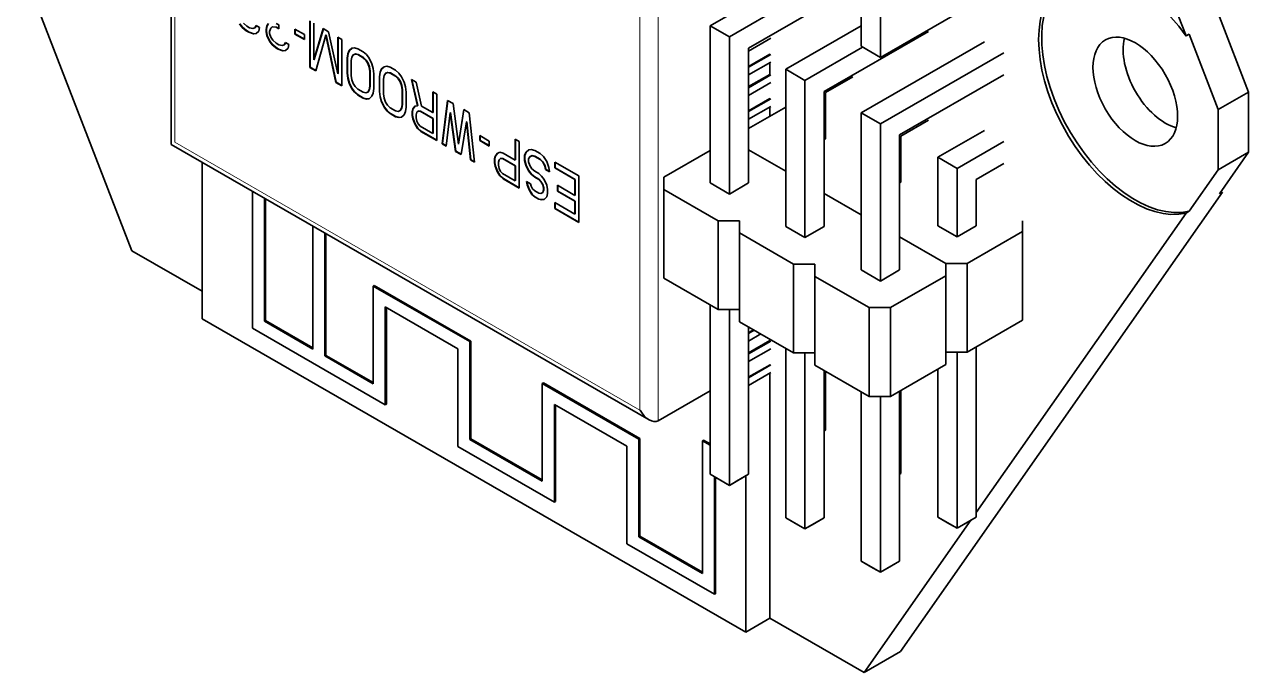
# Model space of a CAD drawing. Header units: millimetres. Extents: x -2 to 186, y -2 to 123.
# Drawn here: x 64.75 to 93.41, y 77.83 to 93 of the extents above; entities that cross this region are included whole.
import ezdxf

# ---------------------------------------------------------------- set-up
doc = ezdxf.new("R2010")
doc.units = ezdxf.units.MM
doc.header["$LTSCALE"] = 0.75
doc.layers.add('細線', color=7, linetype='Continuous', lineweight=18)
doc.layers.add('表示', color=7, linetype='Continuous', lineweight=35)

msp = doc.modelspace()

# ---------------------------------------------------------------- linework, layer by layer
at = {"layer": '細線', "extrusion": (-1e-16, -0.817547, -0.575862)}
for p, q in [((68.27, 102.56), (68.27, 90.239)), ((79.584, 83.723), (79.584, 98.439)), ((79.159, 83.968), (79.159, 98.193)), ((82.2, 92.31), (81.702, 92.024)), ((82.2, 91.272), (81.702, 90.986)), ((68.27, 90.239), (79.159, 83.968)), ((81.809, 85.856), (81.702, 85.794)), ((82.2, 85.042), (81.702, 84.756))]:
    msp.add_line(p, q, dxfattribs=at)
at = {"layer": '表示', "extrusion": (-1e-16, -0.817547, -0.575862)}
for p, q in [((91.948, 92.728), (84.409, 112.166)), ((68.182, 102.611), (68.182, 90.188)), ((84.339, 92.487), (84.339, 95.391)), ((84.788, 92.228), (84.788, 95.284)), ((64.747, 94.189), (67.263, 87.703)), ((82.571, 93.985), (80.803, 92.967)), ((84.143, 93.852), (81.702, 92.447)), ((84.788, 92.228), (87.679, 93.893)), ((81.253, 92.708), (82.604, 93.486)), ((93.408, 91.417), (92.726, 93.176)), ((69.78, 93.011), (69.843, 92.929)), ((69.788, 93.015), (69.85, 92.933)), ((69.843, 92.929), (69.85, 92.933)), ((69.843, 92.929), (69.937, 92.851)), ((69.85, 92.933), (69.944, 92.855)), ((69.953, 92.958), (69.874, 93.026)), ((70.016, 92.922), (69.953, 92.958)), ((70.094, 92.9), (70.016, 92.922)), ((70.141, 92.919), (70.094, 92.9)), ((70.172, 92.97), (70.141, 92.919)), ((70.141, 92.919), (70.148, 92.923)), ((70.176, 92.969), (70.148, 92.923)), ((70.251, 92.925), (70.172, 92.97)), ((70.235, 92.842), (70.251, 92.925)), ((70.423, 92.965), (70.407, 92.881)), ((70.407, 92.881), (70.414, 92.885)), ((70.407, 92.881), (70.407, 92.835)), ((70.43, 92.969), (70.414, 92.885)), ((70.414, 92.885), (70.414, 92.839)), ((70.454, 93.016), (70.423, 92.965)), ((70.423, 92.965), (70.43, 92.969)), ((70.461, 93.02), (70.43, 92.969)), ((70.486, 92.836), (70.517, 92.911)), ((70.517, 92.911), (70.548, 92.939)), ((70.548, 92.939), (70.556, 92.943)), ((70.548, 92.939), (70.643, 92.931)), ((70.556, 92.943), (70.65, 92.935)), ((70.705, 92.987), (70.643, 93.024)), ((70.643, 92.931), (70.65, 92.935)), ((70.643, 92.931), (70.705, 92.895)), ((70.65, 92.935), (70.705, 92.903)), ((70.705, 92.895), (70.705, 92.987)), ((71.081, 92.887), (71.081, 92.771)), ((71.301, 92.76), (71.081, 92.887)), ((71.088, 92.882), (71.088, 92.775)), ((71.426, 93.081), (71.426, 91.994)), ((71.433, 93.077), (71.433, 91.998)), ((71.52, 92.171), (71.52, 93.027)), ((71.74, 92.901), (71.52, 92.171)), ((71.745, 92.898), (71.527, 92.175)), ((71.865, 92.829), (71.74, 92.901)), ((80.803, 92.967), (80.803, 89.288)), ((80.803, 92.967), (81.253, 92.708)), ((84.339, 92.967), (82.571, 91.949)), ((69.937, 92.851), (69.944, 92.855)), ((69.937, 92.851), (70, 92.815)), ((69.944, 92.855), (70.007, 92.819)), ((70, 92.815), (70.007, 92.819)), ((70, 92.815), (70.11, 92.775)), ((70.007, 92.819), (70.117, 92.779)), ((70.11, 92.775), (70.172, 92.785)), ((70.11, 92.775), (70.117, 92.779)), ((70.117, 92.779), (70.176, 92.789)), ((70.172, 92.785), (70.235, 92.842)), ((70.407, 92.835), (70.414, 92.839)), ((70.407, 92.835), (70.423, 92.734)), ((70.414, 92.839), (70.43, 92.738)), ((70.423, 92.734), (70.43, 92.738)), ((70.423, 92.734), (70.486, 92.605)), ((70.43, 92.738), (70.493, 92.609)), ((70.486, 92.79), (70.486, 92.836)), ((70.517, 92.703), (70.486, 92.79)), ((70.486, 92.605), (70.493, 92.609)), ((70.486, 92.605), (70.548, 92.523)), ((70.493, 92.609), (70.556, 92.527)), ((70.564, 92.629), (70.517, 92.703)), ((70.643, 92.561), (70.564, 92.629)), ((70.862, 92.573), (70.831, 92.522)), ((70.94, 92.528), (70.862, 92.573)), ((71.081, 92.771), (71.088, 92.775)), ((71.081, 92.771), (71.301, 92.644)), ((71.088, 92.775), (71.301, 92.653)), ((71.301, 92.644), (71.301, 92.76)), ((71.567, 91.913), (71.802, 92.749)), ((71.802, 92.749), (71.809, 92.753)), ((71.802, 92.749), (72.038, 91.642)), ((71.809, 92.753), (72.045, 91.646)), ((72.085, 91.846), (71.865, 92.829)), ((72.085, 92.702), (72.085, 91.846)), ((72.179, 92.648), (72.085, 92.702)), ((72.092, 92.698), (72.092, 91.85)), ((72.179, 91.561), (72.179, 92.648)), ((81.253, 92.708), (81.253, 89.029)), ((82.225, 92.676), (81.702, 92.376)), ((85.911, 92.834), (83.47, 91.429)), ((87.229, 92.595), (84.339, 90.931)), ((91.948, 92.728), (92.019, 92.768)), ((92.019, 92.768), (92.7, 91.01)), ((70.548, 92.523), (70.556, 92.527)), ((70.548, 92.523), (70.658, 92.436)), ((70.556, 92.527), (70.665, 92.44)), ((70.705, 92.525), (70.643, 92.561)), ((70.658, 92.436), (70.665, 92.44)), ((70.658, 92.436), (70.69, 92.418)), ((70.665, 92.44), (70.697, 92.422)), ((70.69, 92.418), (70.697, 92.422)), ((70.69, 92.418), (70.799, 92.378)), ((70.697, 92.422), (70.806, 92.382)), ((70.784, 92.503), (70.705, 92.525)), ((70.831, 92.522), (70.784, 92.503)), ((70.799, 92.378), (70.862, 92.388)), ((70.799, 92.378), (70.806, 92.382)), ((70.806, 92.382), (70.866, 92.392)), ((70.831, 92.522), (70.838, 92.526)), ((70.865, 92.571), (70.838, 92.526)), ((70.862, 92.388), (70.925, 92.445)), ((70.925, 92.445), (70.94, 92.528)), ((72.32, 92.312), (72.304, 92.206)), ((72.327, 92.316), (72.311, 92.21)), ((72.351, 92.387), (72.32, 92.312)), ((72.32, 92.312), (72.327, 92.316)), ((72.358, 92.391), (72.327, 92.316)), ((72.414, 92.443), (72.351, 92.387)), ((72.351, 92.387), (72.358, 92.391)), ((72.417, 92.444), (72.358, 92.391)), ((72.476, 92.453), (72.414, 92.443)), ((72.445, 92.286), (72.492, 92.306)), ((72.445, 92.286), (72.452, 92.29)), ((72.452, 92.29), (72.499, 92.31)), ((72.555, 92.431), (72.476, 92.453)), ((72.492, 92.306), (72.499, 92.31)), ((72.492, 92.306), (72.555, 92.293)), ((72.499, 92.31), (72.562, 92.297)), ((72.68, 92.359), (72.555, 92.431)), ((72.555, 92.293), (72.562, 92.297)), ((72.555, 92.293), (72.68, 92.22)), ((72.562, 92.297), (72.687, 92.224)), ((72.759, 92.291), (72.68, 92.359)), ((72.821, 92.209), (72.759, 92.291)), ((81.702, 92.447), (81.702, 89.288)), ((82.225, 92.296), (81.702, 91.995)), ((83.021, 91.69), (84.372, 92.468)), ((84.339, 92.487), (84.788, 92.228)), ((84.788, 90.672), (87.679, 92.336)), ((71.52, 92.171), (71.527, 92.175)), ((72.304, 92.206), (72.311, 92.21)), ((72.304, 92.206), (72.304, 91.859)), ((72.311, 92.21), (72.311, 91.863)), ((72.398, 92.151), (72.414, 92.235)), ((72.398, 91.804), (72.398, 92.151)), ((72.414, 92.235), (72.445, 92.286)), ((72.68, 92.22), (72.687, 92.224)), ((72.68, 92.22), (72.743, 92.161)), ((72.687, 92.224), (72.75, 92.165)), ((72.743, 92.161), (72.75, 92.165)), ((72.743, 92.161), (72.79, 92.088)), ((72.75, 92.165), (72.797, 92.092)), ((72.79, 92.088), (72.797, 92.092)), ((72.79, 92.088), (72.821, 92)), ((72.797, 92.092), (72.828, 92.004)), ((72.884, 92.08), (72.821, 92.209)), ((72.821, 92), (72.828, 92.004)), ((72.821, 92), (72.837, 91.899)), ((72.828, 92.004), (72.844, 91.903)), ((72.915, 91.969), (72.884, 92.08)), ((73.166, 92.01), (73.103, 91.954)), ((73.169, 92.01), (73.11, 91.958)), ((73.229, 92.02), (73.166, 92.01)), ((73.307, 91.998), (73.229, 92.02)), ((82.225, 92.118), (81.702, 91.818)), ((82.2, 91.83), (82.2, 92.104)), ((71.426, 91.994), (71.433, 91.998)), ((71.426, 91.994), (71.567, 91.913)), ((71.433, 91.998), (71.569, 91.92)), ((72.085, 91.846), (72.092, 91.85)), ((72.304, 91.859), (72.311, 91.863)), ((72.304, 91.859), (72.32, 91.734)), ((72.311, 91.863), (72.327, 91.738)), ((72.32, 91.734), (72.327, 91.738)), ((72.32, 91.734), (72.351, 91.623)), ((72.327, 91.738), (72.358, 91.627)), ((72.414, 91.703), (72.398, 91.804)), ((72.837, 91.899), (72.844, 91.903)), ((72.837, 91.899), (72.837, 91.552)), ((72.844, 91.903), (72.844, 91.556)), ((72.931, 91.845), (72.915, 91.969)), ((72.931, 91.498), (72.931, 91.845)), ((73.072, 91.879), (73.056, 91.772)), ((73.056, 91.772), (73.063, 91.776)), ((73.056, 91.772), (73.056, 91.425)), ((73.079, 91.883), (73.063, 91.776)), ((73.063, 91.776), (73.063, 91.429)), ((73.103, 91.954), (73.072, 91.879)), ((73.072, 91.879), (73.079, 91.883)), ((73.11, 91.958), (73.079, 91.883)), ((73.103, 91.954), (73.11, 91.958)), ((73.15, 91.718), (73.166, 91.802)), ((73.15, 91.371), (73.15, 91.718)), ((73.166, 91.802), (73.197, 91.853)), ((73.197, 91.853), (73.244, 91.872)), ((73.197, 91.853), (73.204, 91.857)), ((73.204, 91.857), (73.252, 91.876)), ((73.244, 91.872), (73.252, 91.876)), ((73.244, 91.872), (73.307, 91.859)), ((73.252, 91.876), (73.314, 91.863)), ((73.433, 91.926), (73.307, 91.998)), ((73.307, 91.859), (73.314, 91.863)), ((73.307, 91.859), (73.433, 91.787)), ((73.314, 91.863), (73.44, 91.791)), ((73.511, 91.858), (73.433, 91.926)), ((73.433, 91.787), (73.44, 91.791)), ((73.433, 91.787), (73.495, 91.728)), ((73.44, 91.791), (73.502, 91.732)), ((73.495, 91.728), (73.502, 91.732)), ((73.495, 91.728), (73.542, 91.655)), ((73.502, 91.732), (73.549, 91.659)), ((73.574, 91.775), (73.511, 91.858)), ((73.636, 91.647), (73.574, 91.775)), ((82.2, 91.83), (81.702, 91.544)), ((82.225, 91.816), (81.702, 91.515)), ((82.571, 91.949), (82.571, 88.27)), ((82.571, 91.949), (83.021, 91.69)), ((84.143, 91.776), (83.499, 91.404)), ((87.679, 91.816), (85.238, 90.411)), ((72.038, 91.642), (72.045, 91.646)), ((72.038, 91.642), (72.179, 91.561)), ((72.045, 91.646), (72.179, 91.569)), ((72.351, 91.623), (72.358, 91.627)), ((72.351, 91.623), (72.414, 91.495)), ((72.358, 91.627), (72.421, 91.499)), ((72.445, 91.615), (72.414, 91.703)), ((72.414, 91.495), (72.421, 91.499)), ((72.414, 91.495), (72.476, 91.412)), ((72.421, 91.499), (72.483, 91.416)), ((72.492, 91.542), (72.445, 91.615)), ((72.555, 91.483), (72.492, 91.542)), ((72.68, 91.411), (72.555, 91.483)), ((72.821, 91.468), (72.79, 91.417)), ((72.828, 91.472), (72.797, 91.421)), ((72.837, 91.552), (72.821, 91.468)), ((72.821, 91.468), (72.828, 91.472)), ((72.844, 91.556), (72.828, 91.472)), ((72.837, 91.552), (72.844, 91.556)), ((72.915, 91.391), (72.931, 91.498)), ((73.056, 91.425), (73.063, 91.429)), ((73.063, 91.429), (73.079, 91.305)), ((73.542, 91.655), (73.549, 91.659)), ((73.542, 91.655), (73.574, 91.567)), ((73.549, 91.659), (73.581, 91.571)), ((73.574, 91.567), (73.581, 91.571)), ((73.574, 91.567), (73.589, 91.465)), ((73.581, 91.571), (73.596, 91.47)), ((73.589, 91.465), (73.596, 91.47)), ((73.589, 91.465), (73.589, 91.118)), ((73.596, 91.47), (73.596, 91.123)), ((73.668, 91.536), (73.636, 91.647)), ((73.683, 91.411), (73.668, 91.536)), ((73.809, 91.709), (73.95, 91.096)), ((73.918, 91.646), (73.809, 91.709)), ((73.818, 91.704), (73.957, 91.1)), ((74.044, 91.088), (73.918, 91.646)), ((82.225, 91.638), (81.702, 91.337)), ((83.021, 91.69), (83.021, 88.011)), ((83.47, 91.429), (83.47, 88.27)), ((72.476, 91.412), (72.483, 91.416)), ((72.476, 91.412), (72.555, 91.344)), ((72.483, 91.416), (72.562, 91.348)), ((72.555, 91.344), (72.562, 91.348)), ((72.555, 91.344), (72.68, 91.272)), ((72.562, 91.348), (72.687, 91.276)), ((72.743, 91.398), (72.68, 91.411)), ((72.68, 91.272), (72.687, 91.276)), ((72.68, 91.272), (72.759, 91.25)), ((72.687, 91.276), (72.766, 91.254)), ((72.79, 91.417), (72.743, 91.398)), ((72.759, 91.25), (72.821, 91.26)), ((72.759, 91.25), (72.766, 91.254)), ((72.766, 91.254), (72.825, 91.264)), ((72.79, 91.417), (72.797, 91.421)), ((72.821, 91.26), (72.884, 91.316)), ((72.884, 91.316), (72.915, 91.391)), ((73.056, 91.425), (73.072, 91.301)), ((73.072, 91.301), (73.079, 91.305)), ((73.072, 91.301), (73.103, 91.19)), ((73.079, 91.305), (73.11, 91.194)), ((73.103, 91.19), (73.11, 91.194)), ((73.103, 91.19), (73.166, 91.061)), ((73.11, 91.194), (73.173, 91.065)), ((73.166, 91.27), (73.15, 91.371)), ((73.197, 91.182), (73.166, 91.27)), ((73.244, 91.109), (73.197, 91.182)), ((73.683, 91.064), (73.683, 91.411)), ((74.31, 91.42), (74.31, 90.935)), ((74.404, 91.366), (74.31, 91.42)), ((74.317, 91.416), (74.317, 90.939)), ((74.404, 90.279), (74.404, 91.366)), ((74.655, 91.222), (74.53, 90.207)), ((74.661, 91.218), (74.537, 90.211)), ((74.781, 91.15), (74.655, 91.222)), ((74.906, 90.198), (74.781, 91.15)), ((82.225, 91.258), (81.702, 90.957)), ((83.499, 91.404), (83.499, 90.322)), ((92.7, 91.01), (93.408, 91.417)), ((93.408, 90.005), (93.408, 91.417)), ((73.166, 91.061), (73.173, 91.065)), ((73.166, 91.061), (73.229, 90.979)), ((73.173, 91.065), (73.236, 90.983)), ((73.229, 90.979), (73.236, 90.983)), ((73.229, 90.979), (73.307, 90.911)), ((73.236, 90.983), (73.314, 90.915)), ((73.307, 91.05), (73.244, 91.109)), ((73.433, 90.977), (73.307, 91.05)), ((73.307, 90.911), (73.314, 90.915)), ((73.307, 90.911), (73.433, 90.839)), ((73.314, 90.915), (73.44, 90.843)), ((73.495, 90.964), (73.433, 90.977)), ((73.542, 90.984), (73.495, 90.964)), ((73.574, 91.035), (73.542, 90.984)), ((73.542, 90.984), (73.549, 90.988)), ((73.581, 91.039), (73.549, 90.988)), ((73.589, 91.118), (73.574, 91.035)), ((73.574, 91.035), (73.581, 91.039)), ((73.574, 90.827), (73.636, 90.883)), ((73.596, 91.123), (73.581, 91.039)), ((73.589, 91.118), (73.596, 91.123)), ((73.636, 90.883), (73.668, 90.958)), ((73.668, 90.958), (73.683, 91.064)), ((73.84, 91.02), (73.824, 90.96)), ((73.824, 90.96), (73.831, 90.964)), ((73.824, 90.96), (73.824, 90.867)), ((73.824, 90.867), (73.831, 90.871)), ((73.824, 90.867), (73.84, 90.789)), ((73.847, 91.024), (73.831, 90.964)), ((73.831, 90.964), (73.831, 90.871)), ((73.831, 90.871), (73.847, 90.793)), ((73.887, 91.086), (73.84, 91.02)), ((73.84, 91.02), (73.847, 91.024)), ((73.892, 91.087), (73.847, 91.024)), ((73.95, 91.096), (73.887, 91.086)), ((73.918, 90.883), (73.934, 90.943)), ((73.918, 90.813), (73.918, 90.883)), ((73.934, 90.943), (73.965, 90.971)), ((73.95, 91.096), (73.957, 91.1)), ((73.965, 90.971), (73.973, 90.975)), ((73.965, 90.971), (74.012, 90.967)), ((73.973, 90.975), (74.02, 90.971)), ((74.012, 90.967), (74.02, 90.971)), ((74.012, 90.967), (74.31, 90.796)), ((74.02, 90.971), (74.317, 90.8)), ((74.31, 90.935), (74.044, 91.088)), ((74.31, 90.935), (74.317, 90.939)), ((74.624, 90.153), (74.718, 90.931)), ((74.718, 90.931), (74.725, 90.935)), ((74.718, 90.931), (74.843, 90.026)), ((74.725, 90.935), (74.85, 90.03)), ((75.031, 91.005), (74.906, 90.198)), ((75.037, 91.002), (74.913, 90.202)), ((75.157, 90.933), (75.031, 91.005)), ((75.282, 89.773), (75.157, 90.933)), ((82.225, 91.08), (81.702, 90.779)), ((82.571, 91.065), (81.702, 90.565)), ((82.2, 90.851), (82.2, 91.066)), ((84.339, 90.931), (84.339, 87.252)), ((84.339, 90.931), (84.788, 90.672)), ((92.7, 91.01), (92.7, 89.598)), ((73.433, 90.839), (73.44, 90.843)), ((73.433, 90.839), (73.511, 90.817)), ((73.44, 90.843), (73.518, 90.821)), ((73.511, 90.817), (73.574, 90.827)), ((73.511, 90.817), (73.518, 90.821)), ((73.518, 90.821), (73.578, 90.83)), ((73.84, 90.789), (73.847, 90.793)), ((73.84, 90.789), (73.887, 90.669)), ((73.847, 90.793), (73.894, 90.673)), ((73.887, 90.669), (73.894, 90.673)), ((73.887, 90.669), (73.95, 90.564)), ((73.894, 90.673), (73.957, 90.568)), ((73.934, 90.735), (73.918, 90.813)), ((73.965, 90.67), (73.934, 90.735)), ((73.95, 90.564), (73.957, 90.568)), ((73.957, 90.568), (74.035, 90.5)), ((74.012, 90.62), (73.965, 90.67)), ((74.31, 90.449), (74.012, 90.62)), ((74.31, 90.796), (74.317, 90.8)), ((74.31, 90.796), (74.31, 90.449)), ((74.317, 90.8), (74.317, 90.453)), ((74.969, 89.954), (75.094, 90.715)), ((75.094, 90.715), (75.101, 90.719)), ((75.094, 90.715), (75.188, 89.828)), ((75.101, 90.719), (75.195, 89.832)), ((84.788, 90.672), (84.788, 86.993)), ((85.911, 90.758), (85.266, 90.386)), ((73.95, 90.564), (74.028, 90.496)), ((74.028, 90.496), (74.035, 90.5)), ((74.028, 90.496), (74.404, 90.279)), ((74.035, 90.5), (74.404, 90.287)), ((74.31, 90.449), (74.317, 90.453)), ((75.407, 90.395), (75.407, 90.28)), ((75.627, 90.269), (75.407, 90.395)), ((75.407, 90.28), (75.415, 90.284)), ((75.415, 90.391), (75.415, 90.284)), ((75.415, 90.284), (75.627, 90.161)), ((76.238, 90.31), (76.238, 89.824)), ((76.332, 90.256), (76.238, 90.31)), ((76.245, 90.306), (76.245, 89.828)), ((83.499, 90.322), (83.47, 90.306)), ((85.238, 90.411), (85.238, 87.252)), ((85.266, 90.386), (85.266, 89.304)), ((87.229, 90.519), (86.135, 89.888)), ((68.182, 90.188), (79.372, 83.744)), ((74.53, 90.207), (74.537, 90.211)), ((74.53, 90.207), (74.624, 90.153)), ((74.537, 90.211), (74.625, 90.16)), ((74.843, 90.026), (74.85, 90.03)), ((74.843, 90.026), (74.969, 89.954)), ((74.85, 90.03), (74.97, 89.961)), ((74.906, 90.198), (74.913, 90.202)), ((75.407, 90.28), (75.627, 90.153)), ((75.627, 90.153), (75.627, 90.269)), ((75.878, 90.009), (75.815, 89.976)), ((75.956, 89.987), (75.878, 90.009)), ((76.332, 89.169), (76.332, 90.256)), ((76.489, 90.004), (76.458, 89.929)), ((76.496, 90.008), (76.465, 89.933)), ((76.552, 90.06), (76.489, 90.004)), ((76.489, 90.004), (76.496, 90.008)), ((76.555, 90.061), (76.496, 90.008)), ((76.614, 90.07), (76.552, 90.06)), ((76.693, 90.048), (76.614, 90.07)), ((76.818, 89.976), (76.693, 90.048)), ((80.803, 90.047), (79.721, 89.423)), ((82.571, 89.563), (81.702, 90.063)), ((81.702, 90.063), (82.571, 89.563)), ((86.584, 89.629), (87.679, 90.26)), ((92.7, 89.598), (93.408, 90.005)), ((92.726, 89.032), (93.408, 90.005)), ((68.906, 89.77), (68.906, 86.105)), ((75.188, 89.828), (75.195, 89.832)), ((75.188, 89.828), (75.282, 89.773)), ((75.195, 89.832), (75.281, 89.782)), ((75.768, 89.91), (75.752, 89.85)), ((75.752, 89.85), (75.759, 89.854)), ((75.752, 89.85), (75.752, 89.757)), ((75.752, 89.757), (75.759, 89.761)), ((75.752, 89.757), (75.768, 89.679)), ((75.775, 89.914), (75.759, 89.854)), ((75.759, 89.854), (75.759, 89.761)), ((75.759, 89.761), (75.775, 89.683)), ((75.815, 89.976), (75.768, 89.91)), ((75.768, 89.91), (75.775, 89.914)), ((75.822, 89.979), (75.775, 89.914)), ((75.846, 89.772), (75.862, 89.833)), ((75.846, 89.703), (75.846, 89.772)), ((75.862, 89.833), (75.893, 89.861)), ((75.893, 89.861), (75.9, 89.865)), ((75.893, 89.861), (75.94, 89.857)), ((75.9, 89.865), (75.947, 89.861)), ((75.94, 89.857), (75.947, 89.861)), ((75.94, 89.857), (76.238, 89.686)), ((75.947, 89.861), (76.245, 89.69)), ((76.238, 89.824), (75.956, 89.987)), ((76.238, 89.824), (76.245, 89.828)), ((76.458, 89.929), (76.465, 89.933)), ((76.458, 89.929), (76.458, 89.814)), ((76.458, 89.814), (76.465, 89.818)), ((76.458, 89.814), (76.489, 89.703)), ((76.465, 89.933), (76.465, 89.818)), ((76.465, 89.818), (76.496, 89.707)), ((76.552, 89.852), (76.583, 89.903)), ((76.552, 89.783), (76.552, 89.852)), ((76.583, 89.695), (76.552, 89.783)), ((76.583, 89.903), (76.63, 89.923)), ((76.583, 89.903), (76.59, 89.907)), ((76.59, 89.907), (76.637, 89.927)), ((76.63, 89.923), (76.637, 89.927)), ((76.63, 89.923), (76.693, 89.91)), ((76.637, 89.927), (76.7, 89.914)), ((76.693, 89.91), (76.7, 89.914)), ((76.693, 89.91), (76.818, 89.837)), ((76.7, 89.914), (76.825, 89.842)), ((76.897, 89.908), (76.818, 89.976)), ((76.818, 89.837), (76.825, 89.842)), ((76.818, 89.837), (76.881, 89.778)), ((76.825, 89.842), (76.888, 89.782)), ((76.881, 89.778), (76.888, 89.782)), ((76.881, 89.778), (76.928, 89.682)), ((76.888, 89.782), (76.935, 89.686)), ((76.975, 89.793), (76.897, 89.908)), ((77.022, 89.651), (76.975, 89.793)), ((77.163, 89.778), (77.163, 89.639)), ((77.727, 89.453), (77.163, 89.778)), ((77.17, 89.774), (77.17, 89.643)), ((86.135, 89.888), (86.135, 88.286)), ((86.135, 89.888), (86.584, 89.629)), ((87.679, 89.74), (87.034, 89.368)), ((75.768, 89.679), (75.775, 89.683)), ((75.768, 89.679), (75.815, 89.559)), ((75.775, 89.683), (75.822, 89.563)), ((75.815, 89.559), (75.822, 89.563)), ((75.815, 89.559), (75.878, 89.454)), ((75.822, 89.563), (75.885, 89.458)), ((75.862, 89.625), (75.846, 89.703)), ((75.893, 89.56), (75.862, 89.625)), ((75.878, 89.454), (75.885, 89.458)), ((75.878, 89.454), (75.956, 89.385)), ((75.885, 89.458), (75.963, 89.389)), ((75.94, 89.51), (75.893, 89.56)), ((76.238, 89.339), (75.94, 89.51)), ((76.238, 89.686), (76.245, 89.69)), ((76.238, 89.686), (76.238, 89.339)), ((76.245, 89.69), (76.245, 89.343)), ((76.489, 89.703), (76.496, 89.707)), ((76.489, 89.703), (76.552, 89.574)), ((76.496, 89.707), (76.559, 89.579)), ((76.552, 89.574), (76.559, 89.579)), ((76.552, 89.574), (76.614, 89.492)), ((76.559, 89.579), (76.621, 89.496)), ((76.63, 89.622), (76.583, 89.695)), ((76.614, 89.492), (76.621, 89.496)), ((76.614, 89.492), (76.693, 89.424)), ((76.621, 89.496), (76.7, 89.428)), ((76.693, 89.563), (76.63, 89.622)), ((76.787, 89.508), (76.693, 89.563)), ((76.693, 89.424), (76.7, 89.428)), ((76.693, 89.424), (76.787, 89.37)), ((76.7, 89.428), (76.794, 89.374)), ((76.85, 89.449), (76.787, 89.508)), ((76.912, 89.367), (76.85, 89.449)), ((76.928, 89.682), (76.935, 89.686)), ((76.928, 89.682), (76.944, 89.603)), ((76.935, 89.686), (76.951, 89.607)), ((76.944, 89.603), (76.951, 89.607)), ((76.944, 89.603), (77.038, 89.549)), ((76.951, 89.607), (77.036, 89.558)), ((77.038, 89.549), (77.022, 89.651)), ((77.163, 89.639), (77.17, 89.643)), ((77.163, 89.639), (77.633, 89.368)), ((77.17, 89.643), (77.64, 89.372)), ((77.727, 88.365), (77.727, 89.453)), ((79.721, 89.135), (79.721, 89.423)), ((86.584, 89.629), (86.584, 88.027)), ((92.7, 89.598), (92.019, 88.625)), ((75.956, 89.385), (75.963, 89.389)), ((75.956, 89.385), (76.332, 89.169)), ((75.963, 89.389), (76.332, 89.177)), ((76.238, 89.339), (76.245, 89.343)), ((76.599, 89.27), (76.505, 89.324)), ((76.505, 89.324), (76.52, 89.245)), ((76.514, 89.319), (76.527, 89.25)), ((76.52, 89.245), (76.527, 89.25)), ((76.52, 89.245), (76.567, 89.126)), ((76.527, 89.25), (76.574, 89.13)), ((76.614, 89.214), (76.599, 89.27)), ((76.646, 89.15), (76.614, 89.214)), ((76.693, 89.1), (76.646, 89.15)), ((76.787, 89.37), (76.794, 89.374)), ((76.787, 89.37), (76.834, 89.319)), ((76.794, 89.374), (76.841, 89.324)), ((76.834, 89.319), (76.841, 89.324)), ((76.834, 89.319), (76.881, 89.246)), ((76.841, 89.324), (76.888, 89.25)), ((76.881, 89.246), (76.888, 89.25)), ((76.881, 89.246), (76.897, 89.168)), ((76.888, 89.25), (76.904, 89.172)), ((76.897, 89.168), (76.904, 89.172)), ((76.897, 89.168), (76.897, 89.121)), ((76.904, 89.172), (76.904, 89.125)), ((76.975, 89.238), (76.912, 89.367)), ((76.991, 89.137), (76.975, 89.238)), ((76.991, 89.044), (76.991, 89.137)), ((77.226, 89.233), (77.226, 89.094)), ((77.633, 88.998), (77.226, 89.233)), ((77.233, 89.229), (77.233, 89.098)), ((77.633, 89.368), (77.64, 89.372)), ((77.633, 89.368), (77.633, 88.998)), ((77.64, 89.372), (77.64, 89.002)), ((80.988, 88.405), (79.721, 89.135)), ((79.721, 87.059), (79.721, 89.135)), ((81.253, 89.029), (80.803, 89.288)), ((81.702, 89.288), (81.253, 89.029)), ((85.266, 89.304), (85.238, 89.288)), ((87.034, 89.368), (87.034, 88.286)), ((70.084, 89.092), (70.084, 85.889)), ((70.367, 86.053), (70.367, 88.93)), ((70.391, 86.067), (70.391, 88.915)), ((76.567, 89.126), (76.574, 89.13)), ((76.567, 89.126), (76.63, 89.02)), ((76.574, 89.13), (76.637, 89.024)), ((76.63, 89.02), (76.637, 89.024)), ((76.63, 89.02), (76.708, 88.952)), ((76.637, 89.024), (76.716, 88.956)), ((76.787, 89.046), (76.693, 89.1)), ((76.708, 88.952), (76.716, 88.956)), ((76.708, 88.952), (76.787, 88.907)), ((76.716, 88.956), (76.794, 88.911)), ((76.834, 89.042), (76.787, 89.046)), ((76.787, 88.907), (76.794, 88.911)), ((76.787, 88.907), (76.85, 88.894)), ((76.794, 88.911), (76.857, 88.898)), ((76.881, 89.061), (76.834, 89.042)), ((76.85, 88.894), (76.912, 88.904)), ((76.85, 88.894), (76.857, 88.898)), ((76.857, 88.898), (76.916, 88.908)), ((76.897, 89.121), (76.881, 89.061)), ((76.881, 89.061), (76.888, 89.065)), ((76.904, 89.125), (76.888, 89.065)), ((76.897, 89.121), (76.904, 89.125)), ((76.912, 88.904), (76.975, 88.961)), ((76.975, 88.961), (76.991, 89.044)), ((77.226, 89.094), (77.233, 89.098)), ((77.226, 89.094), (77.633, 88.859)), ((77.233, 89.098), (77.64, 88.863)), ((77.633, 88.998), (77.64, 89.002)), ((77.633, 88.859), (77.64, 88.863)), ((77.633, 88.859), (77.633, 88.558)), ((77.64, 88.863), (77.64, 88.562)), ((84.339, 88.545), (83.47, 89.045)), ((83.47, 89.045), (84.339, 88.545)), ((92.796, 89.073), (85.258, 78.317)), ((92.796, 89.073), (92.726, 89.032)), ((77.163, 88.829), (77.163, 88.69)), ((77.633, 88.558), (77.163, 88.829)), ((77.163, 88.69), (77.17, 88.694)), ((77.163, 88.69), (77.727, 88.365)), ((77.17, 88.825), (77.17, 88.694)), ((77.17, 88.694), (77.727, 88.374)), ((77.633, 88.558), (77.64, 88.562)), ((87.034, 81.574), (91.948, 88.584)), ((92.019, 88.625), (91.948, 88.584)), ((71.498, 88.278), (71.498, 85.401)), ((81.488, 88.405), (80.988, 88.405)), ((80.988, 86.329), (80.988, 88.405)), ((81.488, 88.117), (81.488, 88.405)), ((86.584, 88.027), (86.135, 88.286)), ((87.034, 88.286), (86.584, 88.027)), ((88.117, 88.405), (88.117, 88.15)), ((71.781, 85.238), (71.781, 88.115)), ((71.805, 85.253), (71.805, 88.101)), ((82.756, 87.387), (81.488, 88.117)), ((81.488, 86.041), (81.488, 88.117)), ((83.021, 88.011), (82.571, 88.27)), ((83.47, 88.27), (83.021, 88.011)), ((86.32, 87.404), (85.238, 88.027)), ((85.238, 88.027), (86.321, 87.404)), ((88.117, 88.15), (86.82, 87.404)), ((88.117, 86.074), (88.117, 88.15)), ((67.263, 87.703), (68.906, 86.756)), ((83.256, 87.387), (82.756, 87.387)), ((82.756, 85.311), (82.756, 87.387)), ((83.256, 87.099), (83.256, 87.387)), ((84.788, 86.993), (84.339, 87.252)), ((85.238, 87.252), (84.788, 86.993)), ((86.82, 87.404), (86.32, 87.404)), ((86.321, 87.404), (86.321, 87.116)), ((86.82, 85.327), (86.82, 87.404)), ((72.937, 86.89), (72.912, 86.876)), ((75.175, 85.573), (72.912, 86.876)), ((72.912, 86.876), (72.912, 84.587)), ((75.2, 85.587), (72.937, 86.89)), ((80.988, 86.329), (79.721, 87.059)), ((84.524, 86.369), (83.256, 87.099)), ((83.256, 85.023), (83.256, 87.099)), ((86.321, 87.116), (85.024, 86.369)), ((86.321, 85.04), (86.321, 87.116)), ((73.195, 84.097), (73.195, 86.386)), ((73.195, 86.386), (74.892, 85.409)), ((73.22, 84.111), (73.22, 86.372)), ((80.803, 86.435), (80.803, 82.469)), ((81.488, 86.329), (80.988, 86.329)), ((81.253, 86.329), (81.253, 82.21)), ((85.024, 86.369), (84.524, 86.369)), ((84.524, 84.293), (84.524, 86.369)), ((85.024, 84.293), (85.024, 86.369)), ((68.906, 86.105), (81.634, 78.775)), ((70.391, 86.067), (70.367, 86.053)), ((71.498, 85.401), (70.367, 86.053)), ((71.498, 85.43), (70.391, 86.067)), ((82.756, 85.311), (81.488, 86.041)), ((88.117, 86.074), (86.82, 85.327)), ((70.084, 85.889), (73.195, 84.097)), ((81.702, 85.918), (81.702, 82.469)), ((81.834, 85.842), (81.702, 85.766)), ((81.989, 85.753), (81.702, 85.588)), ((74.892, 85.409), (74.892, 83.12)), ((75.2, 85.587), (75.175, 85.573)), ((75.175, 83.284), (75.175, 85.573)), ((75.2, 83.298), (75.2, 85.587)), ((82.2, 85.6), (81.702, 85.314)), ((82.225, 85.586), (81.702, 85.285)), ((82.225, 85.408), (81.702, 85.108)), ((82.2, 85.6), (82.2, 85.631)), ((82.571, 85.417), (82.571, 81.451)), ((87.034, 85.45), (87.034, 81.468)), ((71.805, 85.253), (71.781, 85.238)), ((72.912, 84.587), (71.781, 85.238)), ((72.912, 84.615), (71.805, 85.253)), ((83.256, 85.311), (82.756, 85.311)), ((83.021, 85.311), (83.021, 81.192)), ((86.82, 85.327), (86.321, 85.327)), ((86.584, 85.327), (86.584, 81.209)), ((82.225, 85.028), (81.702, 84.727)), ((82.225, 84.85), (81.702, 84.55)), ((82.2, 79.101), (82.2, 84.836)), ((84.524, 84.293), (83.256, 85.023)), ((83.47, 84.9), (83.47, 81.451)), ((83.499, 84.883), (83.499, 83.504)), ((86.321, 85.04), (85.024, 84.293)), ((86.135, 84.932), (86.135, 81.468)), ((76.897, 84.61), (76.872, 84.596)), ((79.135, 83.293), (76.872, 84.596)), ((76.872, 84.596), (76.872, 82.307)), ((79.159, 83.307), (76.897, 84.61)), ((80.803, 84.425), (79.584, 83.723)), ((84.339, 84.399), (84.339, 80.433)), ((85.024, 84.293), (84.524, 84.293)), ((84.788, 84.293), (84.788, 80.174)), ((85.238, 84.416), (85.238, 80.433)), ((85.266, 84.432), (85.266, 82.486)), ((73.22, 84.111), (73.195, 84.097)), ((77.155, 81.817), (77.155, 84.106)), ((77.155, 84.106), (78.852, 83.129)), ((77.179, 81.831), (77.179, 84.092)), ((83.47, 83.487), (83.499, 83.504)), ((83.47, 83.487), (83.499, 83.504)), ((74.892, 83.12), (77.155, 81.817)), ((75.2, 83.298), (75.175, 83.284)), ((76.872, 82.307), (75.175, 83.284)), ((76.872, 82.335), (75.2, 83.298)), ((78.852, 83.129), (78.852, 80.84)), ((79.159, 83.307), (79.135, 83.293)), ((79.135, 81.004), (79.135, 83.293)), ((79.159, 81.018), (79.159, 83.307)), ((80.644, 83.269), (80.62, 83.255)), ((80.803, 83.15), (80.62, 83.255)), ((80.62, 83.255), (80.62, 80.149)), ((80.803, 83.178), (80.644, 83.269)), ((80.803, 82.469), (81.086, 82.306)), ((80.803, 82.469), (81.253, 82.21)), ((80.902, 79.659), (80.902, 82.412)), ((80.927, 79.673), (80.927, 82.398)), ((81.253, 82.21), (81.086, 82.306)), ((81.253, 82.21), (81.702, 82.469)), ((81.42, 82.306), (81.253, 82.21)), ((81.42, 82.306), (81.702, 82.469)), ((81.634, 78.775), (81.634, 82.43)), ((85.238, 82.469), (85.266, 82.486)), ((85.238, 82.469), (85.266, 82.486)), ((81.253, 82.21), (81.253, 82.21)), ((77.179, 81.831), (77.155, 81.817)), ((82.571, 81.451), (82.854, 81.288)), ((82.571, 81.451), (83.021, 81.192)), ((83.021, 81.192), (83.47, 81.451)), ((83.187, 81.288), (83.47, 81.451)), ((86.135, 81.468), (86.417, 81.304)), ((86.135, 81.468), (86.584, 81.209)), ((86.584, 81.209), (87.034, 81.468)), ((86.751, 81.304), (87.034, 81.468)), ((83.021, 81.192), (82.854, 81.288)), ((83.187, 81.288), (83.021, 81.192)), ((83.021, 81.192), (83.021, 81.192)), ((84.409, 77.829), (86.909, 81.396)), ((86.584, 81.208), (86.417, 81.304)), ((86.751, 81.304), (86.584, 81.208)), ((86.584, 81.208), (86.584, 81.209)), ((78.852, 80.84), (80.902, 79.659)), ((79.159, 81.018), (79.135, 81.004)), ((80.62, 80.149), (79.135, 81.004)), ((80.62, 80.177), (79.159, 81.018)), ((84.339, 80.433), (84.621, 80.27)), ((84.339, 80.433), (84.788, 80.174)), ((84.788, 80.174), (84.621, 80.27)), ((84.788, 80.174), (85.238, 80.433)), ((84.955, 80.27), (84.788, 80.174)), ((84.955, 80.27), (85.238, 80.433)), ((84.788, 80.174), (84.788, 80.174)), ((80.927, 79.673), (80.902, 79.659)), ((82.2, 79.101), (81.634, 78.775)), ((82.2, 79.101), (84.409, 77.829)), ((84.409, 77.829), (85.258, 78.317))]:
    msp.add_line(p, q, dxfattribs=at)
at = {"layer": '表示', "extrusion": (0, 0, -1)}
for centre, end_param in [((90.685, 91.383), 7.680511), ((90.756, 91.424), 6.260417)]:
    msp.add_ellipse(centre, major_axis=(-1.547, 2.686), ratio=0.578093, start_param=3.311196, end_param=end_param, dxfattribs=at)
at = {"layer": '表示'}
for centre, major_axis, start_param, end_param in [((90.756, 91.424), (-0.699, 1.213), 4.712389, 10.995574), ((91.534, 91.872), (-1.547, 2.686), 2.944533, 2.971989)]:
    msp.add_ellipse(centre, major_axis=major_axis, ratio=0.578093, start_param=start_param, end_param=end_param, dxfattribs=at)
at = {"layer": '表示', "extrusion": (1e-16, -1e-16, -1)}
msp.add_ellipse((91.463, 91.831), major_axis=(-0.699, 1.213), ratio=0.578093, start_param=3.669935, end_param=5.754843, dxfattribs=at)
at = {"layer": '表示', "extrusion": (1e-16, 1e-16, -1)}
msp.add_ellipse((79.372, 84.09), major_axis=(-0.212, 0.367), ratio=0.576978, start_param=3.14256, end_param=4.713356, dxfattribs=at)

doc.saveas('drawing.dxf')
